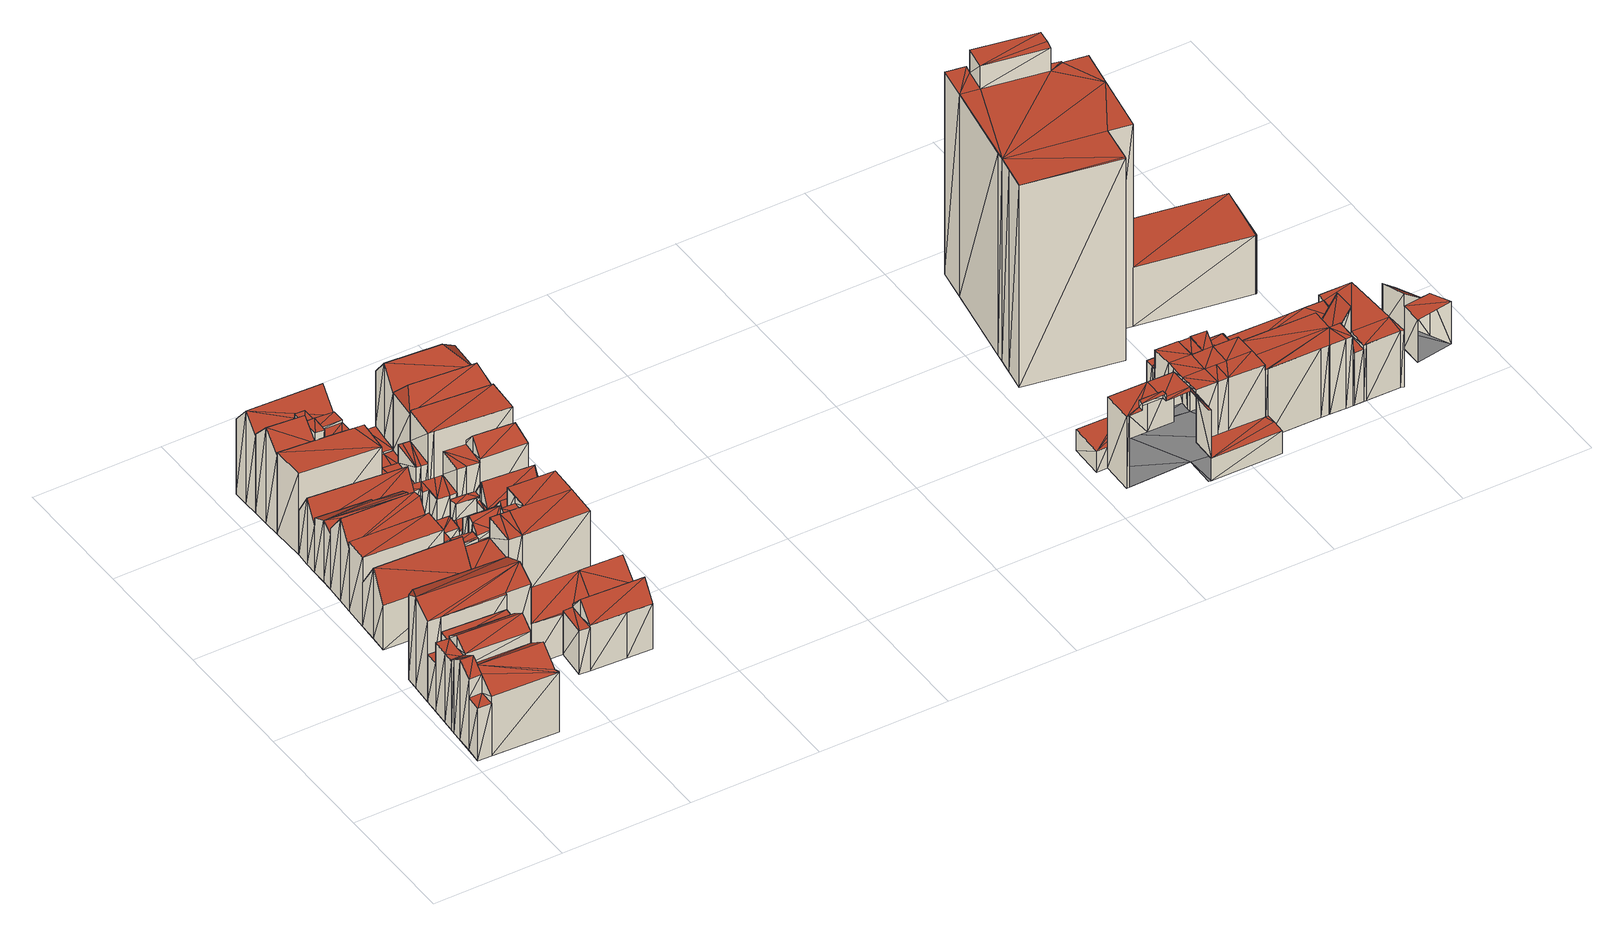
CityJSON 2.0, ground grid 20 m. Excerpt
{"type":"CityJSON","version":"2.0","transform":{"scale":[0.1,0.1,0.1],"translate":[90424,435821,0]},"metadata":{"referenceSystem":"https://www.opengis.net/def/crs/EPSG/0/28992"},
"CityObjects":{
"building1":{"type":"Building","attributes":{"TerrainHeight":1.74,"bron_tex":"UltraCAM-X 10cm juni 2008","voll_tex":"complete","bron_geo":"Lidar 15-30 punten - nov. 2008","status":"1"},"geometry":[{"type":"MultiSurface","lod":"2","boundaries":[[[0,1,2]],[[2,3,0]],[[4,5,6]],[[6,7,4]],[[8,9,10]],[[10,11,8]],[[12,13,14]],[[14,15,16]],[[16,12,14]],[[7,6,17]],[[17,18,7]],[[19,20,21]],[[21,22,19]],[[23,24,25]],[[25,26,23]],[[27,28,29]],[[29,30,27]],[[31,32,33]],[[33,34,35]],[[35,26,25]],[[25,31,33]],[[33,35,25]],[[36,28,27]],[[27,37,38]],[[38,36,27]],[[39,40,41]],[[41,42,43]],[[44,39,41]],[[41,43,44]],[[45,41,2]],[[2,1,45]],[[41,46,3]],[[3,2,41]],[[42,47,21]],[[21,20,42]],[[48,42,20]],[[20,19,48]],[[25,49,50]],[[51,52,23]],[[23,26,51]],[[53,45,29]],[[29,28,53]],[[27,49,54]],[[1,0,30]],[[30,29,1]],[[0,3,32]],[[32,31,0]],[[50,30,31]],[[31,25,50]],[[44,51,26]],[[26,35,44]],[[39,44,35]],[[35,34,39]],[[40,39,34]],[[34,33,40]],[[46,40,33]],[[33,32,46]],[[55,53,28]],[[28,36,55]],[[56,55,36]],[[36,38,56]],[[57,15,38]],[[38,37,57]],[[54,24,37]],[[37,27,54]],[[12,58,6]],[[6,5,12]],[[11,10,5]],[[5,4,11]],[[59,60,4]],[[4,7,59]],[[19,22,10]],[[10,9,19]],[[43,48,9]],[[9,8,43]],[[60,43,8]],[[8,11,60]],[[61,56,15]],[[15,14,61]],[[47,61,14]],[[14,13,47]],[[22,21,13]],[[13,12,22]],[[24,62,16]],[[16,57,24]],[[58,16,17]],[[17,6,58]],[[52,59,7]],[[7,18,52]],[[62,23,18]],[[18,17,62]]],"semantics":{"surfaces":[{"type":"RoofSurface"},{"type":"GroundSurface"},{"type":"WallSurface"}],"values":[0,0,0,0,0,0,0,0,0,0,0,0,0,0,0,0,0,0,0,0,0,0,0,0,0,1,1,1,1,2,2,2,2,2,2,2,2,2,2,2,2,2,2,2,2,2,2,2,2,2,2,2,2,2,2,2,2,2,2,2,2,2,2,2,2,2,2,2,2,2,2,2,2,2,2,2,2,2,2,2,2,2,2,2,2,2,2,2,2,2,2]}}]},
"building2":{"type":"Building","attributes":{"TerrainHeight":1.63,"bron_tex":"UltraCAM-X 10cm juni 2008","voll_tex":"complete","bron_geo":"Lidar 15-30 punten - nov. 2008","status":"1"},"geometry":[{"type":"MultiSurface","lod":"2","boundaries":[[[63,64,65]],[[65,66,67]],[[67,63,65]],[[66,65,68]],[[69,70,71]],[[71,72,66]],[[66,68,69]],[[69,71,66]],[[73,43,42]],[[42,74,75]],[[75,76,77]],[[73,42,75]],[[75,77,73]],[[74,78,65]],[[65,64,74]],[[75,74,64]],[[64,63,75]],[[76,75,63]],[[63,67,76]],[[79,80,67]],[[67,81,79]],[[82,79,81]],[[81,66,82]],[[78,42,68]],[[68,65,78]],[[83,82,66]],[[66,72,83]],[[73,77,72]],[[72,71,73]],[[43,73,71]],[[71,70,43]],[[48,43,70]],[[70,69,48]],[[42,48,69]],[[69,68,42]]],"semantics":{"surfaces":[{"type":"RoofSurface"},{"type":"GroundSurface"},{"type":"WallSurface"}],"values":[0,0,0,0,0,0,0,0,1,1,1,1,1,2,2,2,2,2,2,2,2,2,2,2,2,2,2,2,2,2,2,2,2,2,2]}}]},
"building3":{"type":"Building","attributes":{"TerrainHeight":1.64,"bron_tex":"UltraCAM-X 10cm juni 2008","voll_tex":"complete","bron_geo":"Lidar 15-30 punten - nov. 2008","status":"1"},"geometry":[{"type":"MultiSurface","lod":"2","boundaries":[[[84,85,86]],[[86,87,84]],[[86,85,88]],[[88,89,86]],[[90,91,92]],[[92,93,90]],[[94,90,87]],[[87,86,94]],[[85,95,96]],[[90,93,84]],[[84,87,90]],[[91,94,86]],[[86,89,91]],[[92,91,89]],[[89,88,92]],[[96,97,88]],[[88,85,96]]],"semantics":{"surfaces":[{"type":"RoofSurface"},{"type":"GroundSurface"},{"type":"WallSurface"}],"values":[0,0,0,0,1,1,2,2,2,2,2,2,2,2,2,2,2]}}]},
"building4":{"type":"Building","attributes":{"TerrainHeight":1.74,"bron_tex":"UltraCAM-X 10cm juni 2008","voll_tex":"complete","bron_geo":"Lidar 15-30 punten - nov. 2008","status":"1"},"geometry":[{"type":"MultiSurface","lod":"2","boundaries":[[[98,99,100]],[[100,101,102]],[[102,98,100]],[[98,102,103]],[[104,105,99]],[[99,98,103]],[[103,104,99]],[[106,107,108]],[[108,109,106]],[[110,111,112]],[[112,113,114]],[[115,116,110]],[[112,114,115]],[[115,110,112]],[[117,111,100]],[[100,99,117]],[[108,107,102]],[[102,101,108]],[[111,118,101]],[[101,100,111]],[[115,114,103]],[[103,102,115]],[[112,117,99]],[[99,105,112]],[[119,120,105]],[[105,104,119]],[[114,113,104]],[[104,103,114]],[[116,115,107]],[[107,106,116]],[[121,122,106]],[[106,109,121]],[[118,110,109]],[[109,108,118]]],"semantics":{"surfaces":[{"type":"RoofSurface"},{"type":"GroundSurface"},{"type":"WallSurface"}],"values":[0,0,0,0,0,0,0,0,0,1,1,1,1,1,2,2,2,2,2,2,2,2,2,2,2,2,2,2,2,2,2,2,2,2]}}]},
"building5":{"type":"Building","attributes":{"TerrainHeight":1.71,"bron_tex":"UltraCAM-X 10cm juni 2008","voll_tex":"complete","bron_geo":"Lidar 15-30 punten - nov. 2008","status":"1"},"geometry":[{"type":"MultiSurface","lod":"2","boundaries":[[[123,124,125]],[[125,126,123]],[[127,128,129]],[[130,131,132]],[[127,129,130]],[[130,132,127]],[[133,132,127]],[[127,120,119]],[[134,133,127]],[[127,119,134]],[[113,112,135]],[[135,136,137]],[[137,138,139]],[[140,113,135]],[[135,137,139]],[[139,140,135]],[[135,141,127]],[[127,128,135]],[[142,143,128]],[[128,129,142]],[[144,142,129]],[[129,130,144]],[[145,137,130]],[[130,131,145]],[[146,124,131]],[[131,132,146]],[[141,112,120]],[[120,127,141]],[[125,146,132]],[[132,133,125]],[[140,147,133]],[[133,134,140]],[[113,140,134]],[[134,119,113]],[[138,145,124]],[[124,123,138]],[[139,138,123]],[[123,126,139]],[[147,139,126]],[[126,125,147]]],"semantics":{"surfaces":[{"type":"RoofSurface"},{"type":"GroundSurface"},{"type":"WallSurface"}],"values":[0,0,0,0,0,0,0,0,0,0,1,1,1,1,1,1,2,2,2,2,2,2,2,2,2,2,2,2,2,2,2,2,2,2,2,2,2,2,2,2]}}]},
"building6":{"type":"Building","attributes":{"TerrainHeight":1.65,"bron_tex":"UltraCAM-X 10cm juni 2008","voll_tex":"complete","bron_geo":"Lidar 15-30 punten - nov. 2008","status":"1"},"geometry":[{"type":"MultiSurface","lod":"2","boundaries":[[[148,149,150]],[[151,152,153]],[[154,155,156]],[[157,148,150]],[[151,153,154]],[[154,156,157]],[[157,150,158]],[[158,151,154]],[[154,157,158]],[[159,160,161]],[[161,162,163]],[[163,159,161]],[[164,165,166]],[[166,167,168]],[[168,92,91]],[[91,111,110]],[[164,166,168]],[[168,91,110]],[[110,164,168]],[[111,91,161]],[[161,160,111]],[[118,111,160]],[[160,159,118]],[[169,118,159]],[[159,163,169]],[[149,150,163]],[[163,162,149]],[[91,170,162]],[[162,161,91]],[[110,169,150]],[[150,158,110]],[[171,166,153]],[[153,154,171]],[[167,171,154]],[[154,155,167]],[[172,168,156]],[[156,157,172]],[[92,172,157]],[[157,148,92]],[[170,92,148]],[[148,149,170]]],"semantics":{"surfaces":[{"type":"RoofSurface"},{"type":"GroundSurface"},{"type":"WallSurface"}],"values":[0,0,0,0,0,0,0,0,0,0,0,0,1,1,1,1,1,1,1,2,2,2,2,2,2,2,2,2,2,2,2,2,2,2,2,2,2,2,2,2,2]}}]},
"building7":{"type":"Building","attributes":{"TerrainHeight":1.67,"bron_tex":"UltraCAM-X 10cm juni 2008","voll_tex":"complete","bron_geo":"Lidar 15-30 punten - nov. 2008","status":"1"},"geometry":[{"type":"MultiSurface","lod":"2","boundaries":[[[173,174,175]],[[175,176,177]],[[177,178,179]],[[179,173,175]],[[175,177,179]],[[175,174,143]],[[142,144,180]],[[175,143,142]],[[142,180,175]],[[181,182,183]],[[183,184,138]],[[138,137,136]],[[136,135,181]],[[181,183,138]],[[138,136,181]],[[181,185,174]],[[174,173,181]],[[182,181,173]],[[173,179,182]],[[186,182,179]],[[179,178,186]],[[183,186,178]],[[178,177,183]],[[187,188,177]],[[177,176,187]],[[189,184,176]],[[176,175,189]],[[185,135,143]],[[143,174,185]],[[138,189,175]],[[175,180,138]],[[137,138,180]],[[180,144,137]]],"semantics":{"surfaces":[{"type":"RoofSurface"},{"type":"GroundSurface"},{"type":"WallSurface"}],"values":[0,0,0,0,0,0,0,0,0,1,1,1,1,1,1,2,2,2,2,2,2,2,2,2,2,2,2,2,2,2,2,2,2]}}]},
"building8":{"type":"Building","attributes":{"TerrainHeight":1.27,"bron_tex":"UltraCAM-X 10cm juni 2008","voll_tex":"complete","bron_geo":"Lidar 15-30 punten - nov. 2008","status":"1"},"geometry":[{"type":"MultiSurface","lod":"2","boundaries":[[[190,191,192]],[[192,193,194]],[[194,190,192]],[[195,196,197]],[[197,198,199]],[[199,200,195]],[[195,197,199]],[[201,202,183]],[[183,182,203]],[[203,201,183]],[[201,204,191]],[[191,190,201]],[[202,201,190]],[[190,194,202]],[[205,206,194]],[[194,193,205]],[[186,183,193]],[[193,192,186]],[[207,203,197]],[[197,196,207]],[[208,207,196]],[[196,195,208]],[[204,208,195]],[[195,200,204]],[[192,191,200]],[[200,199,192]],[[182,186,199]],[[199,198,182]],[[203,182,198]],[[198,197,203]]],"semantics":{"surfaces":[{"type":"RoofSurface"},{"type":"GroundSurface"},{"type":"WallSurface"}],"values":[0,0,0,0,0,0,0,1,1,1,2,2,2,2,2,2,2,2,2,2,2,2,2,2,2,2,2,2,2,2]}}]},
"building9":{"type":"Building","attributes":{"TerrainHeight":1.29,"bron_tex":"UltraCAM-X 10cm juni 2008","voll_tex":"complete","bron_geo":"Lidar 15-30 punten - nov. 2008","status":"1"},"geometry":[{"type":"MultiSurface","lod":"2","boundaries":[[[209,210,211]],[[211,212,209]],[[213,214,215]],[[215,216,217]],[[217,213,215]],[[218,219,220]],[[221,222,218]],[[218,220,221]],[[223,224,225]],[[225,226,223]],[[227,228,229]],[[229,225,224]],[[224,227,229]],[[230,231,232]],[[232,233,230]],[[234,235,236]],[[236,237,234]],[[201,203,238]],[[238,239,201]],[[240,210,228]],[[241,242,210]],[[210,209,241]],[[215,214,209]],[[209,212,215]],[[243,241,214]],[[214,213,243]],[[244,243,213]],[[213,217,244]],[[245,235,217]],[[217,216,245]],[[219,218,216]],[[216,215,219]],[[236,245,218]],[[218,222,236]],[[207,208,222]],[[222,221,207]],[[246,207,221]],[[221,220,246]],[[224,247,248]],[[203,249,223]],[[223,226,203]],[[250,203,226]],[[226,225,250]],[[242,238,229]],[[229,228,242]],[[240,227,211]],[[248,231,227]],[[227,224,248]],[[238,250,225]],[[225,229,238]],[[232,247,223]],[[212,211,231]],[[231,230,212]],[[220,219,230]],[[230,233,220]],[[249,246,233]],[[233,232,249]],[[239,244,235]],[[235,234,239]],[[201,239,234]],[[234,237,201]],[[208,201,237]],[[237,236,208]]],"semantics":{"surfaces":[{"type":"RoofSurface"},{"type":"GroundSurface"},{"type":"WallSurface"}],"values":[0,0,0,0,0,0,0,0,0,0,0,0,0,0,0,0,0,1,1,2,2,2,2,2,2,2,2,2,2,2,2,2,2,2,2,2,2,2,2,2,2,2,2,2,2,2,2,2,2,2,2,2,2,2,2,2,2,2,2,2,2,2,2]}}]},
"building10":{"type":"Building","attributes":{"TerrainHeight":1.52,"bron_tex":"UltraCAM-X 10cm juni 2008","voll_tex":"complete","bron_geo":"Lidar 15-30 punten - nov. 2008","status":"1"},"geometry":[{"type":"MultiSurface","lod":"2","boundaries":[[[251,80,79]],[[79,252,251]],[[252,79,83]],[[83,253,254]],[[254,255,252]],[[252,83,254]],[[256,77,76]],[[76,257,258]],[[258,256,76]],[[257,76,80]],[[80,251,257]],[[259,258,255]],[[255,254,259]],[[256,259,254]],[[254,253,256]],[[77,256,253]],[[253,83,77]]],"semantics":{"surfaces":[{"type":"RoofSurface"},{"type":"GroundSurface"},{"type":"WallSurface"}],"values":[0,0,0,0,0,0,1,1,1,2,2,2,2,2,2,2,2]}}]},
"building11":{"type":"Building","attributes":{"TerrainHeight":1.53,"bron_tex":"UltraCAM-X 10cm juni 2008","voll_tex":"complete","bron_geo":"Lidar 15-30 punten - nov. 2008","status":"1"},"geometry":[{"type":"MultiSurface","lod":"2","boundaries":[[[260,97,95]],[[95,261,260]],[[262,263,264]],[[264,265,262]],[[93,92,168]],[[168,266,93]],[[172,92,97]],[[97,260,172]],[[93,267,261]],[[261,95,93]],[[260,261,264]],[[264,263,260]],[[168,172,263]],[[263,262,168]],[[267,266,265]],[[265,264,267]]],"semantics":{"surfaces":[{"type":"RoofSurface"},{"type":"GroundSurface"},{"type":"WallSurface"}],"values":[0,0,0,0,1,1,2,2,2,2,2,2,2,2,2,2]}}]},
"building12":{"type":"Building","attributes":{"TerrainHeight":1.29,"bron_tex":"UltraCAM-X 10cm juni 2008","voll_tex":"complete","bron_geo":"Lidar 15-30 punten - nov. 2008","status":"1"},"geometry":[{"type":"MultiSurface","lod":"2","boundaries":[[[268,269,270]],[[270,271,268]],[[272,273,274]],[[274,275,276]],[[276,272,274]],[[274,273,277]],[[277,278,274]],[[239,238,279]],[[279,280,239]],[[280,281,269]],[[269,268,280]],[[239,280,268]],[[268,271,239]],[[244,239,271]],[[271,270,244]],[[270,282,273]],[[273,272,270]],[[243,244,272]],[[272,276,243]],[[238,243,276]],[[276,275,238]],[[283,238,275]],[[275,274,283]],[[281,279,278]],[[278,277,281]],[[282,269,277]],[[277,273,282]],[[279,283,274]],[[274,278,279]]],"semantics":{"surfaces":[{"type":"RoofSurface"},{"type":"GroundSurface"},{"type":"WallSurface"}],"values":[0,0,0,0,0,0,0,1,1,2,2,2,2,2,2,2,2,2,2,2,2,2,2,2,2,2,2,2,2]}}]},
"building13":{"type":"Building","attributes":{"TerrainHeight":1.52,"bron_tex":"UltraCAM-X 10cm juni 2008","voll_tex":"complete","bron_geo":"Lidar 15-30 punten - nov. 2008","status":"1"},"geometry":[{"type":"MultiSurface","lod":"2","boundaries":[[[284,285,286]],[[286,287,288]],[[288,284,286]],[[284,285,289]],[[290,291,292]],[[292,293,284]],[[284,289,290]],[[290,292,284]],[[294,295,296]],[[296,297,294]],[[258,298,299]],[[299,300,301]],[[301,256,258]],[[258,299,301]],[[256,301,296]],[[296,295,256]],[[259,256,295]],[[295,294,259]],[[301,302,297]],[[297,296,301]],[[303,297,286]],[[286,285,303]],[[300,304,284]],[[284,288,300]],[[305,300,288]],[[288,287,305]],[[302,305,287]],[[287,286,302]],[[294,303,285]],[[285,289,294]],[[258,259,289]],[[289,290,258]],[[306,258,290]],[[290,291,306]],[[298,306,291]],[[291,292,298]],[[299,298,292]],[[292,293,299]],[[304,299,293]],[[293,284,304]]],"semantics":{"surfaces":[{"type":"RoofSurface"},{"type":"GroundSurface"},{"type":"WallSurface"}],"values":[0,0,0,0,0,0,0,0,0,0,1,1,1,1,2,2,2,2,2,2,2,2,2,2,2,2,2,2,2,2,2,2,2,2,2,2,2,2,2,2]}}]},
"building14":{"type":"Building","attributes":{"TerrainHeight":1.76,"bron_tex":"UltraCAM-X 10cm juni 2008","voll_tex":"complete","bron_geo":"Lidar 15-30 punten - nov. 2008","status":"1"},"geometry":[{"type":"MultiSurface","lod":"2","boundaries":[[[307,122,121]],[[121,308,309]],[[309,307,121]],[[164,110,116]],[[116,310,165]],[[165,164,116]],[[310,116,122]],[[122,307,310]],[[151,152,309]],[[309,308,151]],[[158,151,308]],[[308,121,158]]],"semantics":{"surfaces":[{"type":"RoofSurface"},{"type":"GroundSurface"},{"type":"WallSurface"}],"values":[0,0,0,1,1,1,2,2,2,2,2,2]}}]},
"building15":{"type":"Building","attributes":{"TerrainHeight":1.36,"bron_tex":"UltraCAM-X 10cm juni 2008","voll_tex":"complete","bron_geo":"Lidar 15-30 punten - nov. 2008","status":"1"},"geometry":[{"type":"MultiSurface","lod":"2","boundaries":[[[311,312,313]],[[313,314,315]],[[315,311,313]],[[316,317,318]],[[318,319,320]],[[320,316,318]],[[319,318,313]],[[313,312,319]],[[320,319,312]],[[312,311,320]],[[316,320,311]],[[311,315,316]],[[321,322,315]],[[315,314,321]],[[318,317,314]],[[314,313,318]]],"semantics":{"surfaces":[{"type":"RoofSurface"},{"type":"GroundSurface"},{"type":"WallSurface"}],"values":[0,0,0,1,1,1,2,2,2,2,2,2,2,2,2,2]}}]},
"building16":{"type":"Building","attributes":{"TerrainHeight":1.42,"bron_tex":"UltraCAM-X 10cm juni 2008","voll_tex":"complete","bron_geo":"Lidar 15-30 punten - nov. 2008","status":"1"},"geometry":[{"type":"MultiSurface","lod":"2","boundaries":[[[323,187,188]],[[324,325,326]],[[323,188,324]],[[324,326,323]],[[327,183,184]],[[328,329,330]],[[327,184,328]],[[328,330,327]],[[327,183,188]],[[188,324,327]],[[329,330,325]],[[325,326,329]],[[328,329,326]],[[326,323,328]],[[184,328,323]],[[323,187,184]]],"semantics":{"surfaces":[{"type":"RoofSurface"},{"type":"GroundSurface"},{"type":"WallSurface"}],"values":[0,0,0,0,1,1,1,1,2,2,2,2,2,2,2,2]}}]},
"building17":{"type":"Building","attributes":{"TerrainHeight":1.52,"bron_tex":"UltraCAM-X 10cm juni 2008","voll_tex":"complete","bron_geo":"Lidar 15-30 punten - nov. 2008","status":"1"},"geometry":[{"type":"MultiSurface","lod":"2","boundaries":[[[252,251,331]],[[331,332,333]],[[333,252,331]],[[334,333,252]],[[252,255,334]],[[258,257,335]],[[335,298,258]],[[336,257,251]],[[251,331,336]],[[335,336,331]],[[331,332,335]],[[337,335,332]],[[332,333,337]],[[298,337,333]],[[333,334,298]],[[258,298,334]],[[334,255,258]]],"semantics":{"surfaces":[{"type":"RoofSurface"},{"type":"GroundSurface"},{"type":"WallSurface"}],"values":[0,0,0,0,0,1,1,2,2,2,2,2,2,2,2,2,2]}}]},
"building18":{"type":"Building","attributes":{"TerrainHeight":1.47,"bron_tex":"UltraCAM-X 10cm juni 2008","voll_tex":"complete","bron_geo":"Lidar 15-30 punten - nov. 2008","status":"1"},"geometry":[{"type":"MultiSurface","lod":"2","boundaries":[[[338,339,340]],[[340,341,338]],[[342,343,344]],[[344,345,342]],[[344,343,340]],[[340,339,344]],[[346,347,339]],[[339,338,346]]],"semantics":{"surfaces":[{"type":"RoofSurface"},{"type":"GroundSurface"},{"type":"WallSurface"}],"values":[0,0,1,1,2,2,2,2]}}]},
"building19":{"type":"Building","attributes":{"TerrainHeight":1.36,"bron_tex":"UltraCAM-X 10cm juni 2008","voll_tex":"complete","bron_geo":"Lidar 15-30 punten - nov. 2008","status":"1"},"geometry":[{"type":"MultiSurface","lod":"2","boundaries":[[[348,322,321]],[[347,346,349]],[[349,348,321]],[[321,347,349]],[[317,316,350]],[[350,351,345]],[[344,317,350]],[[350,345,344]],[[350,316,322]],[[322,348,350]],[[317,344,347]],[[347,321,317]]],"semantics":{"surfaces":[{"type":"RoofSurface"},{"type":"GroundSurface"},{"type":"WallSurface"}],"values":[0,0,0,0,1,1,1,1,2,2,2,2]}}]},
"building20":{"type":"Building","attributes":{"TerrainHeight":1.52,"bron_tex":"UltraCAM-X 10cm juni 2008","voll_tex":"complete","bron_geo":"Lidar 15-30 punten - nov. 2008","status":"1"},"geometry":[{"type":"MultiSurface","lod":"2","boundaries":[[[352,262,265]],[[265,353,354]],[[354,352,265]],[[167,355,356]],[[356,266,168]],[[168,167,356]],[[155,156,262]],[[262,352,155]],[[357,358,352]],[[352,359,357]],[[356,355,354]],[[354,353,356]],[[266,356,353]],[[353,265,266]]],"semantics":{"surfaces":[{"type":"RoofSurface"},{"type":"GroundSurface"},{"type":"WallSurface"}],"values":[0,0,0,1,1,1,2,2,2,2,2,2,2,2]}}]},
"building21":{"type":"Building","attributes":{"TerrainHeight":1.56,"bron_tex":"UltraCAM-X 10cm juni 2008","voll_tex":"complete","bron_geo":"Lidar 15-30 punten - nov. 2008","status":"1"},"geometry":[{"type":"MultiSurface","lod":"2","boundaries":[[[360,361,362]],[[362,363,360]],[[357,364,365]],[[365,358,357]],[[366,367,359]],[[359,354,368]],[[368,366,359]],[[355,167,166]],[[166,369,355]],[[166,171,363]],[[363,362,166]],[[370,166,362]],[[362,361,370]],[[171,167,358]],[[358,365,171]],[[360,363,365]],[[365,364,360]],[[364,357,359]],[[359,367,364]],[[361,360,367]],[[367,366,361]],[[369,370,366]],[[366,368,369]],[[355,369,368]],[[368,354,355]]],"semantics":{"surfaces":[{"type":"RoofSurface"},{"type":"GroundSurface"},{"type":"WallSurface"}],"values":[0,0,0,0,0,0,0,1,1,2,2,2,2,2,2,2,2,2,2,2,2,2,2,2,2]}}]},
"building22":{"type":"Building","attributes":{"TerrainHeight":1.45,"bron_tex":"UltraCAM-X 10cm juni 2008","voll_tex":"complete","bron_geo":"Lidar 15-30 punten - nov. 2008","status":"1"},"geometry":[{"type":"MultiSurface","lod":"2","boundaries":[[[371,340,372]],[[373,374,375]],[[375,338,371]],[[371,372,373]],[[373,375,371]],[[376,377,378]],[[378,372,373]],[[373,379,376]],[[376,378,373]],[[380,381,382]],[[382,383,380]],[[383,382,384]],[[384,385,383]],[[386,345,342]],[[342,343,310]],[[310,165,166]],[[166,369,386]],[[386,342,310]],[[310,166,386]],[[343,387,372]],[[372,340,343]],[[340,371,341]],[[338,341,371]],[[388,345,338]],[[338,375,388]],[[389,388,375]],[[375,374,389]],[[374,390,381]],[[307,309,377]],[[377,378,307]],[[387,310,378]],[[378,372,387]],[[391,379,384]],[[166,370,379]],[[379,376,166]],[[152,153,376]],[[376,377,152]],[[382,390,373]],[[386,389,381]],[[381,380,386]],[[392,386,380]],[[380,383,392]],[[391,382,373]],[[369,392,383]],[[383,385,369]],[[370,369,385]],[[385,384,370]]],"semantics":{"surfaces":[{"type":"RoofSurface"},{"type":"GroundSurface"},{"type":"WallSurface"}],"values":[0,0,0,0,0,0,0,0,0,0,0,0,0,1,1,1,1,1,1,2,2,2,2,2,2,2,2,2,2,2,2,2,2,2,2,2,2,2,2,2,2,2,2,2,2,2,2]}}]},
"building23":{"type":"Building","attributes":{"TerrainHeight":1.34,"bron_tex":"UltraCAM-X 10cm juni 2008","voll_tex":"complete","bron_geo":"Lidar 15-30 punten - nov. 2008","status":"1"},"geometry":[{"type":"MultiSurface","lod":"2","boundaries":[[[393,394,375]],[[395,396,393]],[[393,375,395]],[[397,398,394]],[[394,393,399]],[[399,397,394]],[[400,401,402]],[[402,403,400]],[[404,405,406]],[[406,407,408]],[[408,409,404]],[[404,406,408]],[[351,350,410]],[[411,412,386]],[[386,345,351]],[[351,410,411]],[[411,386,351]],[[349,346,402]],[[402,401,349]],[[345,388,403]],[[403,402,345]],[[410,350,406]],[[406,405,410]],[[413,410,405]],[[405,404,413]],[[414,413,404]],[[404,409,414]],[[409,415,398]],[[401,400,408]],[[408,407,401]],[[348,349,407]],[[407,406,348]],[[416,403,375]],[[375,394,416]],[[412,417,393]],[[393,396,412]],[[386,412,396]],[[396,395,386]],[[388,386,395]],[[395,375,388]],[[418,415,408]],[[400,416,394]],[[394,418,400]],[[419,414,398]],[[398,397,419]],[[411,419,397]],[[397,399,411]],[[417,411,399]],[[399,393,417]]],"semantics":{"surfaces":[{"type":"RoofSurface"},{"type":"GroundSurface"},{"type":"WallSurface"}],"values":[0,0,0,0,0,0,0,0,0,0,0,0,1,1,1,1,1,2,2,2,2,2,2,2,2,2,2,2,2,2,2,2,2,2,2,2,2,2,2,2,2,2,2,2,2,2,2,2,2]}}]},
"building24":{"type":"Building","attributes":{"TerrainHeight":1.08,"bron_tex":"UltraCAM-X 10cm juni 2008","voll_tex":"complete","bron_geo":"Lidar 15-30 punten - nov. 2008","status":"1"},"geometry":[{"type":"MultiSurface","lod":"2","boundaries":[[[420,421,422]],[[422,423,424]],[[424,420,422]],[[425,426,427]],[[428,429,430]],[[430,425,427]],[[427,428,430]],[[431,432,206]],[[206,205,433]],[[433,431,206]],[[434,435,436]],[[436,437,202]],[[202,183,327]],[[327,438,434]],[[434,436,202]],[[202,327,434]],[[430,429,422]],[[422,421,430]],[[435,439,421]],[[421,420,435]],[[434,435,420]],[[420,424,434]],[[438,434,424]],[[424,423,438]],[[440,438,423]],[[423,422,440]],[[431,433,427]],[[427,426,431]],[[436,441,426]],[[426,425,436]],[[439,436,425]],[[425,430,439]],[[327,440,429]],[[429,428,327]],[[442,327,428]],[[428,427,442]],[[437,202,206]],[[206,432,437]],[[441,437,432]],[[432,431,441]],[[183,442,433]],[[433,205,183]]],"semantics":{"surfaces":[{"type":"RoofSurface"},{"type":"GroundSurface"},{"type":"WallSurface"}],"values":[0,0,0,0,0,0,0,0,0,0,1,1,1,1,1,1,2,2,2,2,2,2,2,2,2,2,2,2,2,2,2,2,2,2,2,2,2,2,2,2,2,2]}}]},
"building25":{"type":"Building","attributes":{"TerrainHeight":1.23,"bron_tex":"UltraCAM-X 10cm juni 2008","voll_tex":"complete","bron_geo":"Lidar 15-30 punten - nov. 2008","status":"1"},"geometry":[{"type":"MultiSurface","lod":"2","boundaries":[[[443,444,445]],[[445,446,447]],[[447,443,445]],[[443,447,448]],[[448,444,443]],[[449,450,451]],[[451,452,453]],[[453,449,451]],[[324,325,454]],[[455,456,457]],[[458,324,454]],[[454,455,457]],[[457,458,454]],[[438,434,411]],[[410,459,330]],[[330,327,438]],[[438,411,410]],[[410,330,438]],[[411,434,445]],[[445,444,411]],[[452,460,447]],[[447,446,452]],[[434,461,446]],[[446,445,434]],[[460,453,448]],[[448,447,460]],[[419,411,444]],[[444,448,419]],[[330,459,454]],[[454,325,330]],[[438,327,324]],[[324,458,438]],[[462,438,458]],[[458,457,462]],[[410,463,456]],[[456,455,410]],[[459,410,455]],[[455,454,459]],[[457,456,450]],[[450,451,457]],[[461,462,451]],[[451,452,461]],[[413,419,453]],[[453,449,413]],[[463,413,449]],[[449,450,463]]],"semantics":{"surfaces":[{"type":"RoofSurface"},{"type":"GroundSurface"},{"type":"WallSurface"}],"values":[0,0,0,0,0,0,0,0,0,0,0,0,0,1,1,1,1,1,2,2,2,2,2,2,2,2,2,2,2,2,2,2,2,2,2,2,2,2,2,2,2,2,2,2,2,2]}}]},
"building26":{"type":"Building","attributes":{"TerrainHeight":1.01,"bron_tex":"UltraCAM-X 10cm juni 2008","voll_tex":"complete","bron_geo":"Lidar 15-30 punten - nov. 2008","status":"1"},"geometry":[{"type":"MultiSurface","lod":"2","boundaries":[[[464,465,466]],[[467,468,469]],[[469,470,464]],[[464,466,467]],[[467,469,464]],[[471,472,473]],[[473,474,471]],[[472,471,475]],[[475,476,472]],[[471,474,475]],[[472,476,473]],[[436,437,477]],[[478,479,435]],[[435,436,477]],[[477,478,435]],[[477,437,465]],[[465,466,477]],[[480,478,467]],[[467,468,480]],[[436,439,469]],[[469,470,436]],[[441,436,470]],[[470,464,441]],[[437,441,464]],[[464,465,437]],[[479,480,474]],[[474,473,479]],[[439,435,476]],[[476,475,439]],[[468,469,475]],[[475,474,468]],[[435,479,473]],[[473,476,435]]],"semantics":{"surfaces":[{"type":"RoofSurface"},{"type":"GroundSurface"},{"type":"WallSurface"}],"values":[0,0,0,0,0,0,0,0,0,0,0,1,1,1,1,2,2,2,2,2,2,2,2,2,2,2,2,2,2,2,2,2,2]}}]},
"building27":{"type":"Building","attributes":{"TerrainHeight":1,"bron_tex":"UltraCAM-X 10cm juni 2008","voll_tex":"complete","bron_geo":"Lidar 15-30 punten - nov. 2008","status":"1"},"geometry":[{"type":"MultiSurface","lod":"2","boundaries":[[[481,482,483]],[[483,484,485]],[[485,486,481]],[[481,483,485]],[[487,488,489]],[[489,490,491]],[[491,492,487]],[[487,489,491]],[[490,493,491]],[[493,494,489]],[[489,490,493]],[[477,495,496]],[[496,497,479]],[[479,478,477]],[[477,496,479]],[[495,477,483]],[[483,482,495]],[[496,495,482]],[[482,481,496]],[[498,496,481]],[[481,486,498]],[[478,480,485]],[[485,484,478]],[[466,467,484]],[[484,483,466]],[[486,499,489]],[[489,488,486]],[[500,498,488]],[[488,487,500]],[[501,500,487]],[[487,492,501]],[[497,501,492]],[[492,491,497]],[[479,497,491]],[[491,493,479]],[[499,485,494]],[[494,489,499]],[[480,479,493]],[[493,494,480]]],"semantics":{"surfaces":[{"type":"RoofSurface"},{"type":"GroundSurface"},{"type":"WallSurface"}],"values":[0,0,0,0,0,0,0,0,0,0,0,1,1,1,1,2,2,2,2,2,2,2,2,2,2,2,2,2,2,2,2,2,2,2,2,2,2,2,2]}}]},
"building28":{"type":"Building","attributes":{"TerrainHeight":1.89,"bron_tex":"UltraCAM-X 10cm juni 2008","voll_tex":"complete","bron_geo":"Lidar 15-30 punten - nov. 2008","status":"1"},"geometry":[{"type":"MultiSurface","lod":"2","boundaries":[[[502,503,504]],[[504,505,502]],[[506,504,507]],[[507,508,506]],[[509,510,511]],[[511,512,513]],[[513,509,511]],[[514,504,506]],[[506,515,514]],[[516,517,518]],[[518,502,516]],[[504,503,519]],[[519,520,507]],[[507,504,519]],[[521,522,523]],[[523,524,521]],[[503,525,526]],[[526,519,503]],[[527,528,529]],[[529,530,531]],[[531,527,529]],[[505,514,515]],[[515,532,533]],[[533,505,515]],[[534,502,505]],[[505,533,534]],[[535,536,537]],[[537,538,539]],[[539,540,535]],[[535,537,539]],[[541,535,540]],[[540,542,541]],[[538,543,539]],[[544,545,546]],[[546,547,548]],[[548,549,544]],[[544,546,548]],[[542,540,550]],[[551,552,553]],[[553,554,542]],[[542,550,551]],[[551,553,542]],[[555,556,557]],[[558,559,560]],[[560,561,562]],[[562,555,557]],[[557,558,560]],[[560,562,557]],[[563,564,565]],[[565,566,567]],[[567,568,563]],[[565,567,563]],[[569,570,571]],[[571,572,569]],[[573,574,575]],[[575,576,577]],[[577,578,579]],[[579,580,581]],[[581,582,583]],[[584,585,586]],[[587,588,589]],[[590,591,592]],[[592,593,594]],[[595,596,573]],[[575,577,579]],[[581,583,584]],[[584,586,587]],[[587,589,590]],[[590,592,594]],[[595,573,575]],[[575,579,581]],[[581,584,587]],[[587,590,594]],[[594,595,575]],[[575,581,587]],[[587,594,575]],[[524,523,503]],[[503,518,524]],[[564,597,506]],[[506,508,564]],[[598,542,599]],[[599,507,598]],[[542,554,508]],[[508,599,542]],[[591,590,511]],[[511,510,591]],[[600,591,510]],[[510,509,600]],[[560,601,512]],[[512,511,560]],[[597,602,515]],[[515,506,597]],[[521,524,518]],[[518,517,521]],[[595,594,517]],[[517,516,595]],[[545,544,516]],[[516,502,545]],[[541,598,507]],[[507,520,541]],[[603,559,520]],[[520,519,603]],[[530,529,522]],[[522,521,530]],[[513,512,526]],[[526,525,513]],[[523,522,525]],[[525,503,523]],[[601,603,519]],[[519,526,601]],[[509,513,529]],[[529,528,509]],[[592,600,528]],[[528,527,592]],[[593,592,527]],[[527,531,593]],[[594,593,531]],[[531,530,594]],[[604,605,533]],[[533,532,604]],[[602,563,532]],[[532,515,602]],[[546,545,502]],[[502,534,546]],[[605,606,534]],[[534,533,605]],[[584,583,537]],[[537,536,584]],[[607,558,536]],[[536,535,607]],[[583,582,538]],[[538,537,583]],[[541,535,607]],[[607,559,541]],[[596,595,544]],[[544,549,596]],[[573,596,549]],[[549,548,573]],[[608,573,548]],[[548,547,608]],[[609,610,547]],[[547,546,609]],[[565,564,554]],[[554,553,565]],[[586,585,557]],[[557,556,586]],[[587,586,556]],[[556,555,587]],[[588,587,555]],[[555,562,588]],[[589,588,562]],[[562,561,589]],[[590,589,561]],[[561,560,590]],[[585,584,558]],[[558,557,585]],[[576,575,563]],[[563,568,576]],[[577,576,568]],[[568,567,577]],[[578,577,567]],[[567,566,578]],[[579,578,566]],[[566,565,579]],[[539,543,571]],[[571,570,539]],[[540,539,570]],[[570,569,540]],[[550,540,569]],[[569,572,550]]],"semantics":{"surfaces":[{"type":"RoofSurface"},{"type":"GroundSurface"},{"type":"WallSurface"}],"values":[0,0,0,0,0,0,0,0,0,0,0,0,0,0,0,0,0,0,0,0,0,0,0,0,0,0,0,0,0,0,0,0,0,0,0,0,0,0,0,0,0,0,0,0,0,0,0,0,0,0,0,0,0,0,1,1,1,1,1,1,1,1,1,1,1,1,1,1,1,1,1,1,1,1,1,1,2,2,2,2,2,2,2,2,2,2,2,2,2,2,2,2,2,2,2,2,2,2,2,2,2,2,2,2,2,2,2,2,2,2,2,2,2,2,2,2,2,2,2,2,2,2,2,2,2,2,2,2,2,2,2,2,2,2,2,2,2,2,2,2,2,2,2,2,2,2,2,2,2,2,2,2,2,2,2,2,2,2,2,2,2,2,2,2,2,2,2,2,2,2]}}]},
"building29":{"type":"Building","attributes":{"TerrainHeight":1.83,"bron_tex":"UltraCAM-X 10cm juni 2008","voll_tex":"complete","bron_geo":"Lidar 15-30 punten - nov. 2008","status":"1"},"geometry":[{"type":"MultiSurface","lod":"2","boundaries":[[[611,612,613]],[[614,615,616]],[[611,613,614]],[[614,616,611]],[[617,618,619]],[[619,620,621]],[[621,617,619]],[[622,623,624]],[[624,625,626]],[[626,627,622]],[[622,624,626]],[[628,629,622]],[[627,630,631]],[[631,632,633]],[[633,634,635]],[[636,628,622]],[[622,627,631]],[[631,633,635]],[[635,636,622]],[[622,631,635]],[[637,638,635]],[[635,634,637]],[[639,640,628]],[[628,636,641]],[[641,639,628]],[[642,643,644]],[[644,645,642]],[[646,647,648]],[[649,650,651]],[[651,652,653]],[[654,655,656]],[[656,657,658]],[[659,660,661]],[[661,662,646]],[[646,648,649]],[[651,653,654]],[[654,656,658]],[[659,661,646]],[[646,649,651]],[[651,654,658]],[[663,659,646]],[[651,658,663]],[[663,646,651]],[[662,646,612]],[[612,611,662]],[[661,662,611]],[[611,616,661]],[[660,661,616]],[[616,615,660]],[[659,660,615]],[[615,614,659]],[[664,659,614]],[[614,613,664]],[[641,636,619]],[[619,618,641]],[[645,644,618]],[[618,617,645]],[[651,665,617]],[[617,621,651]],[[635,638,621]],[[621,620,635]],[[636,635,620]],[[620,619,636]],[[655,656,624]],[[624,623,655]],[[666,655,623]],[[623,622,666]],[[658,663,627]],[[627,626,658]],[[657,658,626]],[[626,625,657]],[[656,657,625]],[[625,624,656]],[[654,666,622]],[[622,629,654]],[[667,654,629]],[[629,628,667]],[[648,649,634]],[[634,633,648]],[[647,648,633]],[[633,632,647]],[[646,647,632]],[[632,631,646]],[[613,612,631]],[[631,630,613]],[[663,664,630]],[[630,627,663]],[[650,651,638]],[[638,637,650]],[[649,650,637]],[[637,634,649]],[[653,667,628]],[[628,640,653]],[[668,653,640]],[[640,639,668]],[[644,643,639]],[[639,641,644]],[[642,643,668]],[[668,652,642]],[[665,652,642]],[[642,645,665]]],"semantics":{"surfaces":[{"type":"RoofSurface"},{"type":"GroundSurface"},{"type":"WallSurface"}],"values":[0,0,0,0,0,0,0,0,0,0,0,0,0,0,0,0,0,0,0,0,0,0,0,0,0,0,0,1,1,1,1,1,1,1,1,1,1,1,1,1,1,1,1,2,2,2,2,2,2,2,2,2,2,2,2,2,2,2,2,2,2,2,2,2,2,2,2,2,2,2,2,2,2,2,2,2,2,2,2,2,2,2,2,2,2,2,2,2,2,2,2,2,2,2,2,2,2,2,2,2,2]}}]},
"building30":{"type":"Building","attributes":{"TerrainHeight":2.77,"bron_tex":"UltraCAM-X 10cm juni 2008","voll_tex":"complete","bron_geo":"Lidar 15-30 punten - nov. 2008","status":"1"},"geometry":[{"type":"MultiSurface","lod":"2","boundaries":[[[669,670,671]],[[671,672,669]],[[673,674,675]],[[675,676,677]],[[677,678,673]],[[673,675,677]],[[604,605,679]],[[679,680,681]],[[682,683,684]],[[684,685,686]],[[686,604,679]],[[679,681,682]],[[684,686,679]],[[679,682,684]],[[687,610,609]],[[609,688,674]],[[674,673,689]],[[689,687,609]],[[609,674,689]],[[679,690,606]],[[606,605,679]],[[691,692,693]],[[694,695,691]],[[691,693,694]],[[676,675,696]],[[696,697,698]],[[698,699,676]],[[676,696,698]],[[700,701,702]],[[702,703,704]],[[704,705,700]],[[700,702,704]],[[706,707,708]],[[709,710,711]],[[711,712,713]],[[713,573,574]],[[574,575,576]],[[576,714,715]],[[715,716,717]],[[717,718,719]],[[719,706,708]],[[711,713,574]],[[574,576,715]],[[719,708,709]],[[711,574,715]],[[717,719,709]],[[709,711,715]],[[715,717,709]],[[708,709,673]],[[673,678,708]],[[707,708,678]],[[678,677,707]],[[720,721,677]],[[677,676,720]],[[722,671,679]],[[679,680,722]],[[693,692,680]],[[680,681,693]],[[717,723,681]],[[681,682,717]],[[716,717,682]],[[682,683,716]],[[715,716,683]],[[683,684,715]],[[714,715,684]],[[684,685,714]],[[576,714,685]],[[685,686,576]],[[575,576,686]],[[686,604,575]],[[704,703,610]],[[610,687,704]],[[710,711,687]],[[687,689,710]],[[709,710,689]],[[689,673,709]],[[724,688,670]],[[688,609,606]],[[606,690,688]],[[671,670,690]],[[690,679,671]],[[725,726,695]],[[695,694,725]],[[723,725,694]],[[694,693,723]],[[691,695,696]],[[696,675,691]],[[727,720,676]],[[676,699,727]],[[719,706,699]],[[699,698,719]],[[718,719,698]],[[698,697,718]],[[726,718,697]],[[697,696,726]],[[713,573,701]],[[701,700,713]],[[712,713,700]],[[700,705,712]],[[711,712,705]],[[705,704,711]],[[574,608,703]],[[703,702,574]],[[573,574,702]],[[702,701,573]],[[724,669,674]],[[675,674,669]],[[669,672,675]],[[692,691,672]],[[672,722,692]]],"semantics":{"surfaces":[{"type":"RoofSurface"},{"type":"GroundSurface"},{"type":"WallSurface"}],"values":[0,0,0,0,0,0,0,0,0,0,0,0,0,0,0,0,0,0,0,0,0,0,0,0,0,0,0,0,0,0,0,0,1,1,1,1,1,1,1,1,1,1,1,1,1,1,1,1,2,2,2,2,2,2,2,2,2,2,2,2,2,2,2,2,2,2,2,2,2,2,2,2,2,2,2,2,2,2,2,2,2,2,2,2,2,2,2,2,2,2,2,2,2,2,2,2,2,2,2,2,2,2,2,2,2,2,2,2,2,2]}}]},
"building31":{"type":"Building","attributes":{"TerrainHeight":3.35,"bron_tex":"UltraCAM-X 10cm juni 2008","voll_tex":"complete","bron_geo":"Lidar 15-30 punten - nov. 2008","status":"1"},"geometry":[{"type":"MultiSurface","lod":"2","boundaries":[[[728,729,730]],[[730,731,728]],[[732,733,734]],[[734,735,732]],[[736,737,738]],[[738,739,736]],[[739,738,730]],[[730,729,739]],[[740,739,729]],[[729,728,740]],[[741,731,734]],[[738,742,731]],[[731,730,738]],[[741,733,728]],[[736,740,733]],[[733,732,736]],[[742,737,735]],[[735,734,742]]],"semantics":{"surfaces":[{"type":"RoofSurface"},{"type":"GroundSurface"},{"type":"WallSurface"}],"values":[0,0,0,0,1,1,2,2,2,2,2,2,2,2,2,2,2,2]}}]}
},
"vertices":[
[30,48,89],[10,48,89],[8,23,89],[29,22,89],[133,133,121],[36,139,120],[34,117,137],[132,111,137],[135,155,111],[37,161,111],[36,139,111],[133,133,111],[36,139,116],[16,141,116],[14,114,116],[13,96,116],[33,95,116],[33,95,121],[131,89,121],[37,161,81],[17,162,81],[16,141,81],[36,139,81],[131,89,102],[32,95,100],[30,58,129],[129,54,129],[31,71,136],[11,72,136],[10,48,120],[30,48,120],[30,48,121],[29,22,101],[131,17,101],[131,19,103],[127,22,105],[12,88,125],[32,95,120],[13,96,120],[131,19,0],[131,17,0],[8,23,0],[17,162,0],[135,155,0],[127,22,0],[10,48,0],[29,22,0],[16,141,0],[37,161,0],[30,59,128],[30,58,127],[129,54,0],[131,89,0],[11,72,0],[31,71,119],[12,88,0],[13,96,0],[32,95,116],[34,117,116],[132,111,0],[133,133,0],[14,114,0],[33,95,100],
[35,229,137],[20,215,144],[19,196,154],[175,187,154],[177,221,137],[17,162,137],[37,161,137],[135,155,137],[135,157,138],[173,155,138],[135,157,0],[20,215,0],[35,229,0],[177,221,0],[173,155,0],[19,196,0],[175,188,101],[177,221,70],[175,188,153],[175,187,100],[173,155,70],
[159,279,76],[160,306,120],[26,312,120],[24,285,76],[161,332,78],[27,341,75],[24,285,0],[27,341,0],[161,332,0],[159,279,0],[26,312,0],[159,279,77],[160,306,77],[161,332,77],
[143,398,140],[31,402,140],[29,378,107],[147,373,107],[148,393,134],[151,419,110],[147,420,110],[32,429,104],[184,390,60],[148,393,60],[147,373,60],[183,372,60],[183,372,0],[29,378,0],[32,429,0],[147,420,0],[151,419,0],[148,393,0],[184,390,0],[31,402,0],[147,373,0],[147,420,95],[32,429,95],[183,372,45],[184,390,45],
[179,449,50],[158,451,50],[157,436,50],[177,434,50],[33,448,104],[33,470,93],[116,462,94],[115,455,98],[158,451,98],[158,439,104],[157,436,103],[148,436,103],[33,470,0],[116,462,0],[115,455,0],[179,449,0],[177,434,0],[148,436,0],[33,448,0],[116,462,79],[33,470,80],[115,455,68],[158,451,0],[158,439,50],[157,436,0],
[161,332,38],[148,333,38],[150,373,38],[225,370,38],[225,373,38],[249,372,38],[247,350,38],[246,327,38],[232,328,38],[217,329,38],[183,372,38],[147,373,118],[29,378,118],[27,341,118],[148,333,118],[150,373,118],[225,370,0],[225,373,0],[249,372,0],[246,327,0],[232,328,0],[150,373,0],[148,333,0],[247,350,0],[217,329,0],
[35,512,77],[34,490,113],[181,476,113],[182,484,99],[183,499,74],[157,502,74],[35,513,74],[179,449,68],[35,512,0],[35,513,0],[183,499,0],[182,484,0],[34,490,0],[157,502,0],[182,484,59],[183,499,59],[181,476,0],
[165,554,67],[162,554,67],[157,502,67],[183,499,67],[179,553,67],[148,555,138],[130,557,138],[34,565,138],[35,513,138],[157,502,138],[162,554,138],[165,554,0],[179,553,0],[34,565,0],[162,554,0],[183,499,54],[179,553,54],[130,557,0],[148,555,0],
[105,610,148],[90,611,148],[90,587,148],[105,587,148],[117,609,130],[105,610,130],[105,587,130],[148,586,130],[148,606,130],[148,586,126],[105,587,126],[104,559,126],[130,557,126],[148,555,126],[90,560,134],[90,586,163],[33,591,163],[34,565,133],[90,587,161],[90,611,134],[33,617,134],[105,587,151],[90,587,151],[90,560,151],[104,559,151],[164,604,78],[148,606,78],[148,555,78],[165,554,78],[33,617,0],[164,604,0],[90,599,148],[105,610,0],[90,611,0],[117,609,0],[148,606,0],[148,586,78],[104,559,0],[90,575,151],[90,586,151],[90,560,0],[33,591,0],
[268,217,70],[266,184,101],[221,152,69],[236,152,70],[264,151,70],[221,152,0],[268,217,0],[264,151,0],[236,152,0],
[217,329,77],[214,276,77],[232,328,112],[217,329,112],[214,276,112],[234,275,112],[234,275,0],[214,276,0],
[162,658,85],[148,659,85],[148,606,85],[164,604,85],[148,606,124],[148,634,159],[32,639,159],[33,617,131],[117,609,126],[148,659,128],[32,664,128],[32,664,0],[162,658,0],[148,659,0],[148,634,85],[32,639,0],
[330,124,104],[234,129,104],[233,104,77],[289,101,77],[327,99,77],[236,152,79],[264,151,78],[292,151,77],[331,151,75],[330,133,93],[236,152,74],[221,152,74],[217,105,74],[233,104,74],[331,151,0],[330,133,0],[327,99,0],[217,105,0],[233,104,0],[234,129,74],[330,124,0],[289,101,0],[292,151,0],
[226,386,45],[225,370,45],[225,373,45],[226,386,0],
[225,443,32],[199,445,32],[197,416,32],[223,415,32],[225,438,32],[225,438,0],[223,415,0],[197,416,0],[199,445,0],[225,443,0],[223,415,26],[225,438,26],
[205,483,59],[215,496,59],[214,475,59],[204,475,59],[215,496,0],[205,483,0],[204,475,0],[214,475,0],
[296,216,70],[333,214,70],[332,181,101],[331,151,73],[333,214,0],[296,216,0],[332,181,0],
[262,412,48],[228,414,48],[227,399,61],[261,397,60],[261,397,0],[227,399,0],[228,414,0],[262,412,0],[262,412,26],[228,414,26],
[232,438,26],[264,436,26],[232,438,0],[264,436,0],
[246,327,112],[337,270,112],[340,321,112],[340,321,0],[337,270,0],[268,325,100],[246,327,100],[268,325,112],
[269,349,70],[270,370,70],[249,372,70],[247,350,70],[269,349,100],[247,350,100],[270,370,112],[269,349,112],[342,366,112],[342,366,0],[270,370,0],
[261,397,61],[226,394,66],[272,391,66],[273,411,48],[266,412,48],[249,372,48],[225,373,48],[226,386,60],[270,370,48],[344,406,46],[273,411,45],[272,391,74],[343,386,74],[270,370,46],[342,366,46],[344,406,0],[226,394,0],[266,412,0],[273,411,0],[273,406,53],[271,375,52],[343,386,0],
[346,423,81],[268,430,81],[344,406,51],[345,406,51],[276,447,50],[269,448,50],[347,441,50],[268,435,46],[264,436,46],[262,412,46],[266,412,46],[256,449,52],[232,451,52],[232,438,52],[264,436,52],[268,435,52],[269,448,52],[232,451,0],[347,441,0],[345,406,0],[256,449,0],[269,448,0],[269,447,52],[268,430,46],[346,423,0],[268,435,72],[276,447,0],
[352,537,137],[230,548,137],[225,495,137],[234,494,137],[349,483,137],[218,549,85],[213,550,85],[208,497,85],[215,496,85],[225,495,85],[230,548,85],[213,550,54],[192,552,54],[208,497,54],[349,483,0],[352,537,0],[218,549,0],[192,552,0],[234,494,0],[230,548,0],[225,495,0],[213,550,0],[208,497,0],
[340,463,128],[347,441,105],[349,483,105],[280,490,105],[278,469,128],[276,447,105],[256,449,99],[242,450,99],[246,493,99],[280,490,99],[276,447,99],[213,453,59],[232,451,59],[242,450,59],[246,493,59],[234,494,59],[213,453,0],[278,469,99],[280,490,0],[246,493,0],[242,450,0],
[213,550,32],[192,552,32],[193,601,32],[221,599,32],[235,598,32],[230,548,32],[218,549,32],[242,572,159],[343,563,159],[354,588,130],[235,598,131],[230,548,131],[352,537,131],[193,601,0],[221,599,0],[354,588,0],[235,598,0],
[225,651,35],[194,654,35],[193,601,35],[221,599,35],[235,598,35],[240,650,35],[256,648,129],[240,650,129],[237,624,162],[323,617,162],[357,640,129],[266,648,129],[354,588,129],[235,598,129],[194,654,0],[225,651,0],[357,640,0],[240,650,0],[237,624,35],[256,648,0],[266,648,0],
[1206,112,127],[1173,112,127],[1172,78,127],[1205,77,127],[1172,45,127],[1138,78,127],[1139,46,127],[1173,166,95],[1137,166,95],[1137,153,95],[1137,146,95],[1173,145,95],[1189,77,127],[1188,45,127],[1216,144,127],[1191,145,127],[1190,112,127],[1138,113,127],[1138,100,127],[1191,145,126],[1173,145,126],[1173,112,126],[1190,112,126],[1173,145,127],[1137,146,127],[1191,165,104],[1173,166,104],[1173,145,104],[1191,145,104],[1191,152,104],[1244,43,127],[1245,76,127],[1245,111,127],[1097,101,121],[1036,102,121],[1035,53,121],[1039,53,121],[1060,62,121],[1097,62,121],[1138,100,121],[1139,62,121],[1060,54,121],[1216,144,105],[1206,112,105],[1245,111,105],[1246,151,105],[1245,151,105],[1216,152,105],[1097,54,121],[1136,55,121],[1135,8,121],[1138,7,121],[1139,46,121],[1087,154,36],[1020,155,36],[1019,102,36],[1036,102,36],[1138,100,36],[1137,153,36],[1112,153,36],[1100,154,36],[1244,43,38],[1139,46,38],[1138,7,38],[1248,6,38],[1249,28,38],[1249,43,38],[1097,62,133],[1060,62,133],[1060,54,133],[1097,54,133],[1245,151,0],[1246,152,0],[1244,43,0],[1249,43,0],[1249,28,0],[1248,6,0],[1138,7,0],[1135,8,0],[1136,55,0],[1039,53,0],[1035,53,0],[1036,102,0],[1019,102,0],[1020,155,0],[1087,154,0],[1100,154,0],[1112,153,0],[1137,153,0],[1137,166,0],[1191,165,0],[1191,152,0],[1191,145,0],[1216,144,0],[1216,152,0],[1172,45,38],[1138,78,121],[1139,62,127],[1173,166,0],[1137,146,36],[1188,45,38],[1138,113,36],[1244,43,118],[1245,76,118],[1245,111,118],[1097,101,36],[1246,151,0],[1245,111,96],[1246,151,96],
[1410,400,100],[1237,429,100],[1221,335,100],[1394,307,100],[1395,307,100],[1396,307,100],[1194,522,383],[1095,540,383],[1089,504,383],[1188,487,383],[1191,501,383],[1036,365,344],[1032,341,344],[1026,306,344],[1175,280,344],[1176,283,344],[1185,341,344],[1060,509,344],[1038,378,344],[1221,335,344],[1237,429,344],[1247,488,344],[1211,494,344],[1210,494,344],[1188,487,344],[1089,504,344],[1210,497,344],[1191,501,344],[1098,554,344],[1068,559,344],[1095,540,344],[1196,537,245],[1098,554,245],[1095,540,245],[1194,522,245],[1237,429,0],[1247,488,0],[1211,494,0],[1210,494,0],[1210,497,0],[1191,501,0],[1196,537,0],[1068,559,0],[1038,378,0],[1032,341,0],[1026,306,0],[1175,280,0],[1176,283,0],[1394,307,0],[1395,307,0],[1396,307,0],[1410,400,0],[1185,341,0],[1221,335,0],[1194,522,0],[1036,365,0],[1060,509,0],[1098,554,0],
[1397,108,138],[1364,109,87],[1363,74,87],[1397,74,138],[1401,148,96],[1397,108,96],[1397,74,96],[1456,73,96],[1452,161,96],[1401,161,96],[1363,74,118],[1380,74,118],[1379,41,118],[1369,41,118],[1345,42,118],[1343,42,118],[1331,42,118],[1249,43,118],[1347,149,96],[1364,109,96],[1372,149,96],[1364,109,118],[1397,74,89],[1380,74,89],[1379,41,89],[1382,41,89],[1396,41,89],[1396,41,96],[1401,41,96],[1453,40,96],[1458,39,96],[1245,164,67],[1245,151,67],[1246,152,67],[1246,151,67],[1347,149,67],[1347,162,67],[1458,39,0],[1452,161,0],[1401,161,0],[1401,148,0],[1372,149,0],[1347,149,0],[1347,162,0],[1245,164,0],[1331,42,0],[1343,42,0],[1345,42,0],[1369,41,0],[1401,41,0],[1453,40,0],[1456,73,82],[1452,161,82],[1380,74,113],[1379,41,0],[1369,109,96],[1382,41,0],[1396,41,0],[1458,39,82],
[1543,112,59],[1519,160,59],[1500,161,73],[1500,107,93],[1558,82,72],[1543,112,72],[1500,107,72],[1500,73,72],[1558,82,0],[1500,73,0],[1500,161,0],[1519,160,0],[1543,112,0],[1527,110,72],[1500,107,0]
]}
